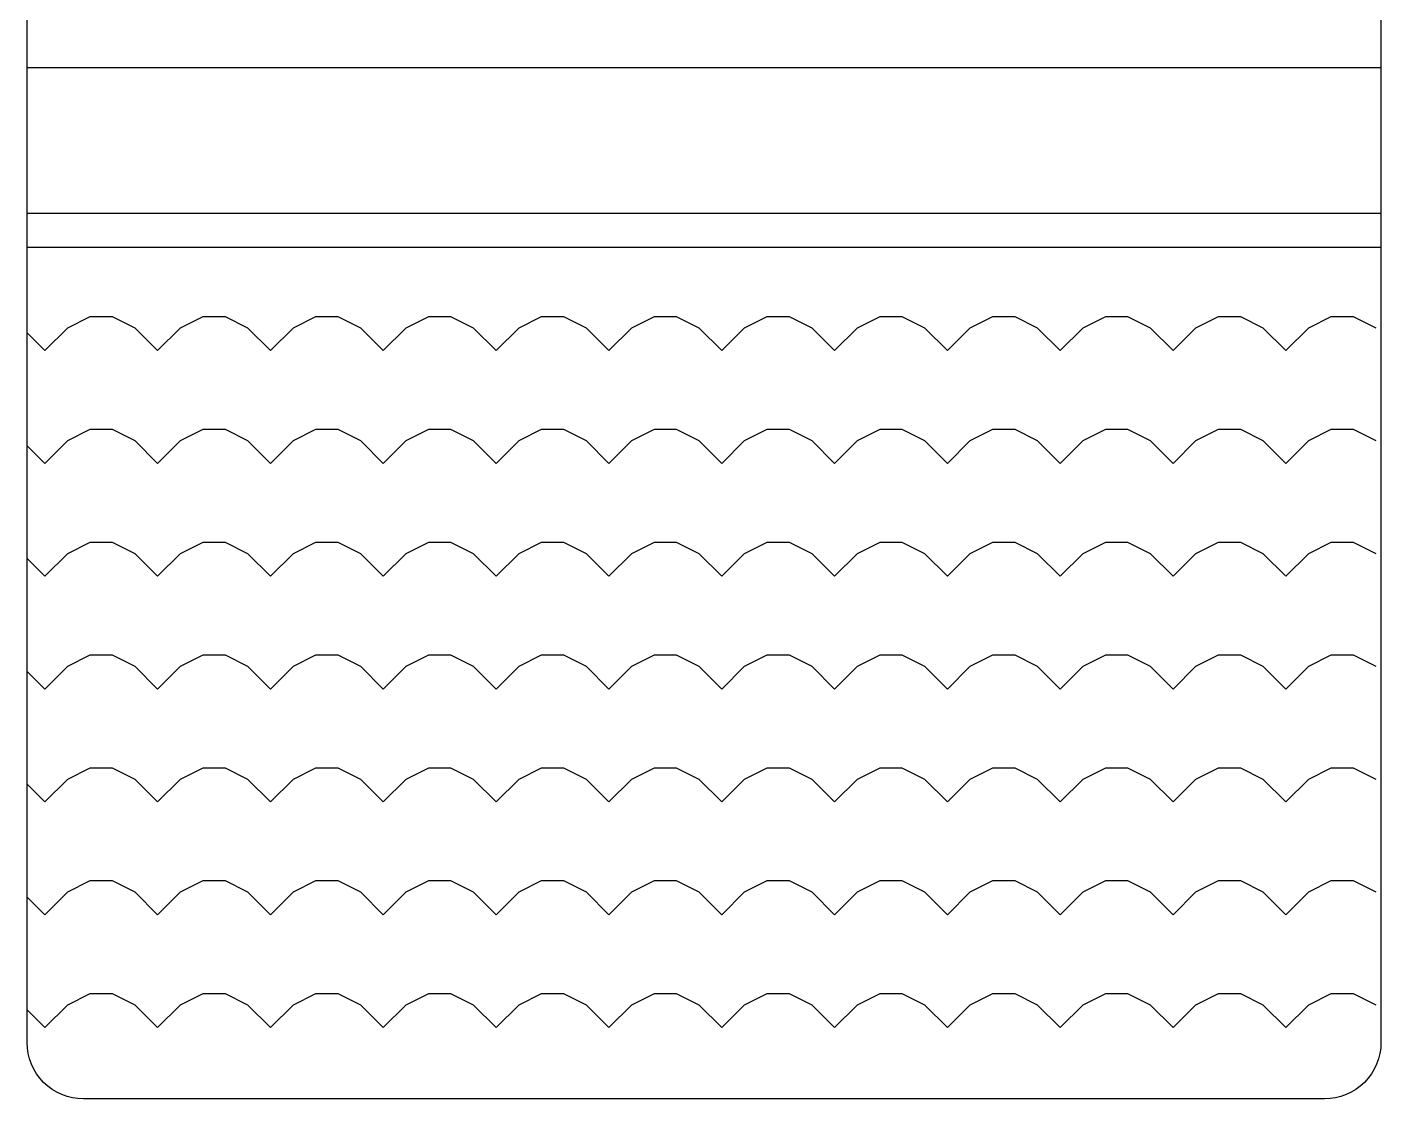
# Model space of a CAD drawing. Header units: inches. Extents: x 8.1 to 50.6, y 12.7 to 37.5.
# Drawn here: x 19.612 to 20.812, y 33.863 to 34.813 of the extents above; entities that cross this region are included whole.
import ezdxf

# ---------------------------------------------------------------- set-up
doc = ezdxf.new("R2010")
doc.units = ezdxf.units.IN
doc.header["$MEASUREMENT"] = 0
doc.layers.add('4', color=4, linetype='Continuous')

msp = doc.modelspace()

# ---------------------------------------------------------------- linework, layer by layer
at = {"layer": '4'}
for p, q in [((20.8122, 34.7767), (19.6122, 34.7767)), ((20.8122, 34.6475), (19.6122, 34.6475)), ((20.8122, 34.6175), (19.6122, 34.6175)), ((19.6679, 34.5561), (19.6479, 34.5461)), ((19.6879, 34.5561), (19.6679, 34.5561)), ((19.7079, 34.5461), (19.6879, 34.5561)), ((19.7679, 34.5561), (19.7479, 34.5461)), ((19.7879, 34.5561), (19.7679, 34.5561)), ((19.8079, 34.5461), (19.7879, 34.5561)), ((19.8679, 34.5561), (19.8479, 34.5461)), ((19.8879, 34.5561), (19.8679, 34.5561)), ((19.9079, 34.5461), (19.8879, 34.5561)), ((19.9679, 34.5561), (19.9479, 34.5461)), ((19.9879, 34.5561), (19.9679, 34.5561)), ((20.0079, 34.5461), (19.9879, 34.5561)), ((20.0679, 34.5561), (20.0479, 34.5461)), ((20.0879, 34.5561), (20.0679, 34.5561)), ((20.1079, 34.5461), (20.0879, 34.5561)), ((20.1679, 34.5561), (20.1479, 34.5461)), ((20.1879, 34.5561), (20.1679, 34.5561)), ((20.2079, 34.5461), (20.1879, 34.5561)), ((20.2679, 34.5561), (20.2479, 34.5461)), ((20.2879, 34.5561), (20.2679, 34.5561)), ((20.3079, 34.5461), (20.2879, 34.5561)), ((20.3679, 34.5561), (20.3479, 34.5461)), ((20.3879, 34.5561), (20.3679, 34.5561)), ((20.4079, 34.5461), (20.3879, 34.5561)), ((20.4679, 34.5561), (20.4479, 34.5461)), ((20.4879, 34.5561), (20.4679, 34.5561)), ((20.5079, 34.5461), (20.4879, 34.5561)), ((20.5679, 34.5561), (20.5479, 34.5461)), ((20.5879, 34.5561), (20.5679, 34.5561)), ((20.6079, 34.5461), (20.5879, 34.5561)), ((20.6679, 34.5561), (20.6479, 34.5461)), ((20.6879, 34.5561), (20.6679, 34.5561)), ((20.7079, 34.5461), (20.6879, 34.5561)), ((20.7679, 34.5561), (20.7479, 34.5461)), ((20.7879, 34.5561), (20.7679, 34.5561)), ((20.8079, 34.5461), (20.7879, 34.5561)), ((19.6122, 34.5418), (19.6279, 34.5261)), ((19.6479, 34.5461), (19.6279, 34.5261)), ((19.7079, 34.5461), (19.7279, 34.5261)), ((19.7479, 34.5461), (19.7279, 34.5261)), ((19.8079, 34.5461), (19.8279, 34.5261)), ((19.8479, 34.5461), (19.8279, 34.5261)), ((19.9079, 34.5461), (19.9279, 34.5261)), ((19.9479, 34.5461), (19.9279, 34.5261)), ((20.0079, 34.5461), (20.0279, 34.5261)), ((20.0479, 34.5461), (20.0279, 34.5261)), ((20.1079, 34.5461), (20.1279, 34.5261)), ((20.1479, 34.5461), (20.1279, 34.5261)), ((20.2079, 34.5461), (20.2279, 34.5261)), ((20.2479, 34.5461), (20.2279, 34.5261)), ((20.3079, 34.5461), (20.3279, 34.5261)), ((20.3479, 34.5461), (20.3279, 34.5261)), ((20.4079, 34.5461), (20.4279, 34.5261)), ((20.4479, 34.5461), (20.4279, 34.5261)), ((20.5079, 34.5461), (20.5279, 34.5261)), ((20.5479, 34.5461), (20.5279, 34.5261)), ((20.6079, 34.5461), (20.6279, 34.5261)), ((20.6479, 34.5461), (20.6279, 34.5261)), ((20.7079, 34.5461), (20.7279, 34.5261)), ((20.7479, 34.5461), (20.7279, 34.5261)), ((19.6679, 34.4561), (19.6479, 34.4461)), ((19.6879, 34.4561), (19.6679, 34.4561)), ((19.7079, 34.4461), (19.6879, 34.4561)), ((19.7679, 34.4561), (19.7479, 34.4461)), ((19.7879, 34.4561), (19.7679, 34.4561)), ((19.8079, 34.4461), (19.7879, 34.4561)), ((19.8679, 34.4561), (19.8479, 34.4461)), ((19.8879, 34.4561), (19.8679, 34.4561)), ((19.9079, 34.4461), (19.8879, 34.4561)), ((19.9679, 34.4561), (19.9479, 34.4461)), ((19.9879, 34.4561), (19.9679, 34.4561)), ((20.0079, 34.4461), (19.9879, 34.4561)), ((20.0679, 34.4561), (20.0479, 34.4461)), ((20.0879, 34.4561), (20.0679, 34.4561)), ((20.1079, 34.4461), (20.0879, 34.4561)), ((20.1679, 34.4561), (20.1479, 34.4461)), ((20.1879, 34.4561), (20.1679, 34.4561)), ((20.2079, 34.4461), (20.1879, 34.4561)), ((20.2679, 34.4561), (20.2479, 34.4461)), ((20.2879, 34.4561), (20.2679, 34.4561)), ((20.3079, 34.4461), (20.2879, 34.4561)), ((20.3679, 34.4561), (20.3479, 34.4461)), ((20.3879, 34.4561), (20.3679, 34.4561)), ((20.4079, 34.4461), (20.3879, 34.4561)), ((20.4679, 34.4561), (20.4479, 34.4461)), ((20.4879, 34.4561), (20.4679, 34.4561)), ((20.5079, 34.4461), (20.4879, 34.4561)), ((20.5679, 34.4561), (20.5479, 34.4461)), ((20.5879, 34.4561), (20.5679, 34.4561)), ((20.6079, 34.4461), (20.5879, 34.4561)), ((20.6679, 34.4561), (20.6479, 34.4461)), ((20.6879, 34.4561), (20.6679, 34.4561)), ((20.7079, 34.4461), (20.6879, 34.4561)), ((20.7679, 34.4561), (20.7479, 34.4461)), ((20.7879, 34.4561), (20.7679, 34.4561)), ((20.8079, 34.4461), (20.7879, 34.4561)), ((19.6122, 34.4418), (19.6279, 34.4261)), ((19.6479, 34.4461), (19.6279, 34.4261)), ((19.7079, 34.4461), (19.7279, 34.4261)), ((19.7479, 34.4461), (19.7279, 34.4261)), ((19.8079, 34.4461), (19.8279, 34.4261)), ((19.8479, 34.4461), (19.8279, 34.4261)), ((19.9079, 34.4461), (19.9279, 34.4261)), ((19.9479, 34.4461), (19.9279, 34.4261)), ((20.0079, 34.4461), (20.0279, 34.4261)), ((20.0479, 34.4461), (20.0279, 34.4261)), ((20.1079, 34.4461), (20.1279, 34.4261)), ((20.1479, 34.4461), (20.1279, 34.4261)), ((20.2079, 34.4461), (20.2279, 34.4261)), ((20.2479, 34.4461), (20.2279, 34.4261)), ((20.3079, 34.4461), (20.3279, 34.4261)), ((20.3479, 34.4461), (20.3279, 34.4261)), ((20.4079, 34.4461), (20.4279, 34.4261)), ((20.4479, 34.4461), (20.4279, 34.4261)), ((20.5079, 34.4461), (20.5279, 34.4261)), ((20.5479, 34.4461), (20.5279, 34.4261)), ((20.6079, 34.4461), (20.6279, 34.4261)), ((20.6479, 34.4461), (20.6279, 34.4261)), ((20.7079, 34.4461), (20.7279, 34.4261)), ((20.7479, 34.4461), (20.7279, 34.4261)), ((19.6679, 34.3561), (19.6479, 34.3461)), ((19.6879, 34.3561), (19.6679, 34.3561)), ((19.7079, 34.3461), (19.6879, 34.3561)), ((19.7679, 34.3561), (19.7479, 34.3461)), ((19.7879, 34.3561), (19.7679, 34.3561)), ((19.8079, 34.3461), (19.7879, 34.3561)), ((19.8679, 34.3561), (19.8479, 34.3461)), ((19.8879, 34.3561), (19.8679, 34.3561)), ((19.9079, 34.3461), (19.8879, 34.3561)), ((19.9679, 34.3561), (19.9479, 34.3461)), ((19.9879, 34.3561), (19.9679, 34.3561)), ((20.0079, 34.3461), (19.9879, 34.3561)), ((20.0679, 34.3561), (20.0479, 34.3461)), ((20.0879, 34.3561), (20.0679, 34.3561)), ((20.1079, 34.3461), (20.0879, 34.3561)), ((20.1679, 34.3561), (20.1479, 34.3461)), ((20.1879, 34.3561), (20.1679, 34.3561)), ((20.2079, 34.3461), (20.1879, 34.3561)), ((20.2679, 34.3561), (20.2479, 34.3461)), ((20.2879, 34.3561), (20.2679, 34.3561)), ((20.3079, 34.3461), (20.2879, 34.3561)), ((20.3679, 34.3561), (20.3479, 34.3461)), ((20.3879, 34.3561), (20.3679, 34.3561)), ((20.4079, 34.3461), (20.3879, 34.3561)), ((20.4679, 34.3561), (20.4479, 34.3461)), ((20.4879, 34.3561), (20.4679, 34.3561)), ((20.5079, 34.3461), (20.4879, 34.3561)), ((20.5679, 34.3561), (20.5479, 34.3461)), ((20.5879, 34.3561), (20.5679, 34.3561)), ((20.6079, 34.3461), (20.5879, 34.3561)), ((20.6679, 34.3561), (20.6479, 34.3461)), ((20.6879, 34.3561), (20.6679, 34.3561)), ((20.7079, 34.3461), (20.6879, 34.3561)), ((20.7679, 34.3561), (20.7479, 34.3461)), ((20.7879, 34.3561), (20.7679, 34.3561)), ((20.8079, 34.3461), (20.7879, 34.3561)), ((19.6479, 34.3461), (19.6279, 34.3261)), ((19.7079, 34.3461), (19.7279, 34.3261)), ((19.7479, 34.3461), (19.7279, 34.3261)), ((19.8079, 34.3461), (19.8279, 34.3261)), ((19.8479, 34.3461), (19.8279, 34.3261)), ((19.9079, 34.3461), (19.9279, 34.3261)), ((19.9479, 34.3461), (19.9279, 34.3261)), ((20.0079, 34.3461), (20.0279, 34.3261)), ((20.0479, 34.3461), (20.0279, 34.3261)), ((20.1079, 34.3461), (20.1279, 34.3261)), ((20.1479, 34.3461), (20.1279, 34.3261)), ((20.2079, 34.3461), (20.2279, 34.3261)), ((20.2479, 34.3461), (20.2279, 34.3261)), ((20.3079, 34.3461), (20.3279, 34.3261)), ((20.3479, 34.3461), (20.3279, 34.3261)), ((20.4079, 34.3461), (20.4279, 34.3261)), ((20.4479, 34.3461), (20.4279, 34.3261)), ((20.5079, 34.3461), (20.5279, 34.3261)), ((20.5479, 34.3461), (20.5279, 34.3261)), ((20.6079, 34.3461), (20.6279, 34.3261)), ((20.6479, 34.3461), (20.6279, 34.3261)), ((20.7079, 34.3461), (20.7279, 34.3261)), ((20.7479, 34.3461), (20.7279, 34.3261)), ((19.6122, 34.3418), (19.6279, 34.3261)), ((19.6679, 34.2561), (19.6479, 34.2461)), ((19.6879, 34.2561), (19.6679, 34.2561)), ((19.7079, 34.2461), (19.6879, 34.2561)), ((19.7679, 34.2561), (19.7479, 34.2461)), ((19.7879, 34.2561), (19.7679, 34.2561)), ((19.8079, 34.2461), (19.7879, 34.2561)), ((19.8679, 34.2561), (19.8479, 34.2461)), ((19.8879, 34.2561), (19.8679, 34.2561)), ((19.9079, 34.2461), (19.8879, 34.2561)), ((19.9679, 34.2561), (19.9479, 34.2461)), ((19.9879, 34.2561), (19.9679, 34.2561)), ((20.0079, 34.2461), (19.9879, 34.2561)), ((20.0679, 34.2561), (20.0479, 34.2461)), ((20.0879, 34.2561), (20.0679, 34.2561)), ((20.1079, 34.2461), (20.0879, 34.2561)), ((20.1679, 34.2561), (20.1479, 34.2461)), ((20.1879, 34.2561), (20.1679, 34.2561)), ((20.2079, 34.2461), (20.1879, 34.2561)), ((20.2679, 34.2561), (20.2479, 34.2461)), ((20.2879, 34.2561), (20.2679, 34.2561)), ((20.3079, 34.2461), (20.2879, 34.2561)), ((20.3679, 34.2561), (20.3479, 34.2461)), ((20.3879, 34.2561), (20.3679, 34.2561)), ((20.4079, 34.2461), (20.3879, 34.2561)), ((20.4679, 34.2561), (20.4479, 34.2461)), ((20.4879, 34.2561), (20.4679, 34.2561)), ((20.5079, 34.2461), (20.4879, 34.2561)), ((20.5679, 34.2561), (20.5479, 34.2461)), ((20.5879, 34.2561), (20.5679, 34.2561)), ((20.6079, 34.2461), (20.5879, 34.2561)), ((20.6679, 34.2561), (20.6479, 34.2461)), ((20.6879, 34.2561), (20.6679, 34.2561)), ((20.7079, 34.2461), (20.6879, 34.2561)), ((20.7679, 34.2561), (20.7479, 34.2461)), ((20.7879, 34.2561), (20.7679, 34.2561)), ((20.8079, 34.2461), (20.7879, 34.2561)), ((19.6122, 34.2418), (19.6279, 34.2261)), ((19.6479, 34.2461), (19.6279, 34.2261)), ((19.7079, 34.2461), (19.7279, 34.2261)), ((19.7479, 34.2461), (19.7279, 34.2261)), ((19.8079, 34.2461), (19.8279, 34.2261)), ((19.8479, 34.2461), (19.8279, 34.2261)), ((19.9079, 34.2461), (19.9279, 34.2261)), ((19.9479, 34.2461), (19.9279, 34.2261)), ((20.0079, 34.2461), (20.0279, 34.2261)), ((20.0479, 34.2461), (20.0279, 34.2261)), ((20.1079, 34.2461), (20.1279, 34.2261)), ((20.1479, 34.2461), (20.1279, 34.2261)), ((20.2079, 34.2461), (20.2279, 34.2261)), ((20.2479, 34.2461), (20.2279, 34.2261)), ((20.3079, 34.2461), (20.3279, 34.2261)), ((20.3479, 34.2461), (20.3279, 34.2261)), ((20.4079, 34.2461), (20.4279, 34.2261)), ((20.4479, 34.2461), (20.4279, 34.2261)), ((20.5079, 34.2461), (20.5279, 34.2261)), ((20.5479, 34.2461), (20.5279, 34.2261)), ((20.6079, 34.2461), (20.6279, 34.2261)), ((20.6479, 34.2461), (20.6279, 34.2261)), ((20.7079, 34.2461), (20.7279, 34.2261)), ((20.7479, 34.2461), (20.7279, 34.2261)), ((19.6679, 34.1561), (19.6479, 34.1461)), ((19.6879, 34.1561), (19.6679, 34.1561)), ((19.7079, 34.1461), (19.6879, 34.1561)), ((19.7679, 34.1561), (19.7479, 34.1461)), ((19.7879, 34.1561), (19.7679, 34.1561)), ((19.8079, 34.1461), (19.7879, 34.1561)), ((19.8679, 34.1561), (19.8479, 34.1461)), ((19.8879, 34.1561), (19.8679, 34.1561)), ((19.9079, 34.1461), (19.8879, 34.1561)), ((19.9679, 34.1561), (19.9479, 34.1461)), ((19.9879, 34.1561), (19.9679, 34.1561)), ((20.0079, 34.1461), (19.9879, 34.1561)), ((20.0679, 34.1561), (20.0479, 34.1461)), ((20.0879, 34.1561), (20.0679, 34.1561)), ((20.1079, 34.1461), (20.0879, 34.1561)), ((20.1679, 34.1561), (20.1479, 34.1461)), ((20.1879, 34.1561), (20.1679, 34.1561)), ((20.2079, 34.1461), (20.1879, 34.1561)), ((20.2679, 34.1561), (20.2479, 34.1461)), ((20.2879, 34.1561), (20.2679, 34.1561)), ((20.3079, 34.1461), (20.2879, 34.1561)), ((20.3679, 34.1561), (20.3479, 34.1461)), ((20.3879, 34.1561), (20.3679, 34.1561)), ((20.4079, 34.1461), (20.3879, 34.1561)), ((20.4679, 34.1561), (20.4479, 34.1461)), ((20.4879, 34.1561), (20.4679, 34.1561)), ((20.5079, 34.1461), (20.4879, 34.1561)), ((20.5679, 34.1561), (20.5479, 34.1461)), ((20.5879, 34.1561), (20.5679, 34.1561)), ((20.6079, 34.1461), (20.5879, 34.1561)), ((20.6679, 34.1561), (20.6479, 34.1461)), ((20.6879, 34.1561), (20.6679, 34.1561)), ((20.7079, 34.1461), (20.6879, 34.1561)), ((20.7679, 34.1561), (20.7479, 34.1461)), ((20.7879, 34.1561), (20.7679, 34.1561)), ((20.8079, 34.1461), (20.7879, 34.1561)), ((19.6122, 34.1418), (19.6279, 34.1261)), ((19.6479, 34.1461), (19.6279, 34.1261)), ((19.7079, 34.1461), (19.7279, 34.1261)), ((19.7479, 34.1461), (19.7279, 34.1261)), ((19.8079, 34.1461), (19.8279, 34.1261)), ((19.8479, 34.1461), (19.8279, 34.1261)), ((19.9079, 34.1461), (19.9279, 34.1261)), ((19.9479, 34.1461), (19.9279, 34.1261)), ((20.0079, 34.1461), (20.0279, 34.1261)), ((20.0479, 34.1461), (20.0279, 34.1261)), ((20.1079, 34.1461), (20.1279, 34.1261)), ((20.1479, 34.1461), (20.1279, 34.1261)), ((20.2079, 34.1461), (20.2279, 34.1261)), ((20.2479, 34.1461), (20.2279, 34.1261)), ((20.3079, 34.1461), (20.3279, 34.1261)), ((20.3479, 34.1461), (20.3279, 34.1261)), ((20.4079, 34.1461), (20.4279, 34.1261)), ((20.4479, 34.1461), (20.4279, 34.1261)), ((20.5079, 34.1461), (20.5279, 34.1261)), ((20.5479, 34.1461), (20.5279, 34.1261)), ((20.6079, 34.1461), (20.6279, 34.1261)), ((20.6479, 34.1461), (20.6279, 34.1261)), ((20.7079, 34.1461), (20.7279, 34.1261)), ((20.7479, 34.1461), (20.7279, 34.1261)), ((19.6679, 34.0561), (19.6479, 34.0461)), ((19.6879, 34.0561), (19.6679, 34.0561)), ((19.7079, 34.0461), (19.6879, 34.0561)), ((19.7679, 34.0561), (19.7479, 34.0461)), ((19.7879, 34.0561), (19.7679, 34.0561)), ((19.8079, 34.0461), (19.7879, 34.0561)), ((19.8679, 34.0561), (19.8479, 34.0461)), ((19.8879, 34.0561), (19.8679, 34.0561)), ((19.9079, 34.0461), (19.8879, 34.0561)), ((19.9679, 34.0561), (19.9479, 34.0461)), ((19.9879, 34.0561), (19.9679, 34.0561)), ((20.0079, 34.0461), (19.9879, 34.0561)), ((20.0679, 34.0561), (20.0479, 34.0461)), ((20.0879, 34.0561), (20.0679, 34.0561)), ((20.1079, 34.0461), (20.0879, 34.0561)), ((20.1679, 34.0561), (20.1479, 34.0461)), ((20.1879, 34.0561), (20.1679, 34.0561)), ((20.2079, 34.0461), (20.1879, 34.0561)), ((20.2679, 34.0561), (20.2479, 34.0461)), ((20.2879, 34.0561), (20.2679, 34.0561)), ((20.3079, 34.0461), (20.2879, 34.0561)), ((20.3679, 34.0561), (20.3479, 34.0461)), ((20.3879, 34.0561), (20.3679, 34.0561)), ((20.4079, 34.0461), (20.3879, 34.0561)), ((20.4679, 34.0561), (20.4479, 34.0461)), ((20.4879, 34.0561), (20.4679, 34.0561)), ((20.5079, 34.0461), (20.4879, 34.0561)), ((20.5679, 34.0561), (20.5479, 34.0461)), ((20.5879, 34.0561), (20.5679, 34.0561)), ((20.6079, 34.0461), (20.5879, 34.0561)), ((20.6679, 34.0561), (20.6479, 34.0461)), ((20.6879, 34.0561), (20.6679, 34.0561)), ((20.7079, 34.0461), (20.6879, 34.0561)), ((20.7679, 34.0561), (20.7479, 34.0461)), ((20.7879, 34.0561), (20.7679, 34.0561)), ((20.8079, 34.0461), (20.7879, 34.0561)), ((19.6479, 34.0461), (19.6279, 34.0261)), ((19.7079, 34.0461), (19.7279, 34.0261)), ((19.7479, 34.0461), (19.7279, 34.0261)), ((19.8079, 34.0461), (19.8279, 34.0261)), ((19.8479, 34.0461), (19.8279, 34.0261)), ((19.9079, 34.0461), (19.9279, 34.0261)), ((19.9479, 34.0461), (19.9279, 34.0261)), ((20.0079, 34.0461), (20.0279, 34.0261)), ((20.0479, 34.0461), (20.0279, 34.0261)), ((20.1079, 34.0461), (20.1279, 34.0261)), ((20.1479, 34.0461), (20.1279, 34.0261)), ((20.2079, 34.0461), (20.2279, 34.0261)), ((20.2479, 34.0461), (20.2279, 34.0261)), ((20.3079, 34.0461), (20.3279, 34.0261)), ((20.3479, 34.0461), (20.3279, 34.0261)), ((20.4079, 34.0461), (20.4279, 34.0261)), ((20.4479, 34.0461), (20.4279, 34.0261)), ((20.5079, 34.0461), (20.5279, 34.0261)), ((20.5479, 34.0461), (20.5279, 34.0261)), ((20.6079, 34.0461), (20.6279, 34.0261)), ((20.6479, 34.0461), (20.6279, 34.0261)), ((20.7079, 34.0461), (20.7279, 34.0261)), ((20.7479, 34.0461), (20.7279, 34.0261)), ((19.6122, 34.0418), (19.6279, 34.0261)), ((19.6679, 33.9561), (19.6479, 33.9461)), ((19.6879, 33.9561), (19.6679, 33.9561)), ((19.7079, 33.9461), (19.6879, 33.9561)), ((19.7679, 33.9561), (19.7479, 33.9461)), ((19.7879, 33.9561), (19.7679, 33.9561)), ((19.8079, 33.9461), (19.7879, 33.9561)), ((19.8679, 33.9561), (19.8479, 33.9461)), ((19.8879, 33.9561), (19.8679, 33.9561)), ((19.9079, 33.9461), (19.8879, 33.9561)), ((19.9679, 33.9561), (19.9479, 33.9461)), ((19.9879, 33.9561), (19.9679, 33.9561)), ((20.0079, 33.9461), (19.9879, 33.9561)), ((20.0679, 33.9561), (20.0479, 33.9461)), ((20.0879, 33.9561), (20.0679, 33.9561)), ((20.1079, 33.9461), (20.0879, 33.9561)), ((20.1679, 33.9561), (20.1479, 33.9461)), ((20.1879, 33.9561), (20.1679, 33.9561)), ((20.2079, 33.9461), (20.1879, 33.9561)), ((20.2679, 33.9561), (20.2479, 33.9461)), ((20.2879, 33.9561), (20.2679, 33.9561)), ((20.3079, 33.9461), (20.2879, 33.9561)), ((20.3679, 33.9561), (20.3479, 33.9461)), ((20.3879, 33.9561), (20.3679, 33.9561)), ((20.4079, 33.9461), (20.3879, 33.9561)), ((20.4679, 33.9561), (20.4479, 33.9461)), ((20.4879, 33.9561), (20.4679, 33.9561)), ((20.5079, 33.9461), (20.4879, 33.9561)), ((20.5679, 33.9561), (20.5479, 33.9461)), ((20.5879, 33.9561), (20.5679, 33.9561)), ((20.6079, 33.9461), (20.5879, 33.9561)), ((20.6679, 33.9561), (20.6479, 33.9461)), ((20.6879, 33.9561), (20.6679, 33.9561)), ((20.7079, 33.9461), (20.6879, 33.9561)), ((20.7679, 33.9561), (20.7479, 33.9461)), ((20.7879, 33.9561), (20.7679, 33.9561)), ((20.8079, 33.9461), (20.7879, 33.9561)), ((19.6122, 33.9418), (19.6279, 33.9261)), ((19.6479, 33.9461), (19.6279, 33.9261)), ((19.7079, 33.9461), (19.7279, 33.9261)), ((19.7479, 33.9461), (19.7279, 33.9261)), ((19.8079, 33.9461), (19.8279, 33.9261)), ((19.8479, 33.9461), (19.8279, 33.9261)), ((19.9079, 33.9461), (19.9279, 33.9261)), ((19.9479, 33.9461), (19.9279, 33.9261)), ((20.0079, 33.9461), (20.0279, 33.9261)), ((20.0479, 33.9461), (20.0279, 33.9261)), ((20.1079, 33.9461), (20.1279, 33.9261)), ((20.1479, 33.9461), (20.1279, 33.9261)), ((20.2079, 33.9461), (20.2279, 33.9261)), ((20.2479, 33.9461), (20.2279, 33.9261)), ((20.3079, 33.9461), (20.3279, 33.9261)), ((20.3479, 33.9461), (20.3279, 33.9261)), ((20.4079, 33.9461), (20.4279, 33.9261)), ((20.4479, 33.9461), (20.4279, 33.9261)), ((20.5079, 33.9461), (20.5279, 33.9261)), ((20.5479, 33.9461), (20.5279, 33.9261)), ((20.6079, 33.9461), (20.6279, 33.9261)), ((20.6479, 33.9461), (20.6279, 33.9261)), ((20.7079, 33.9461), (20.7279, 33.9261)), ((20.7479, 33.9461), (20.7279, 33.9261))]:
    msp.add_line(p, q, dxfattribs=at)
msp.add_lwpolyline([(19.6122, 35.7629), (20.8122, 35.7629), (20.8122, 33.9129, -0.414214), (20.7622, 33.8629), (19.6622, 33.8629, -0.414214), (19.6122, 33.9129), (19.6122, 35.7629)], format="xyb", dxfattribs=at)

doc.saveas('drawing.dxf')
